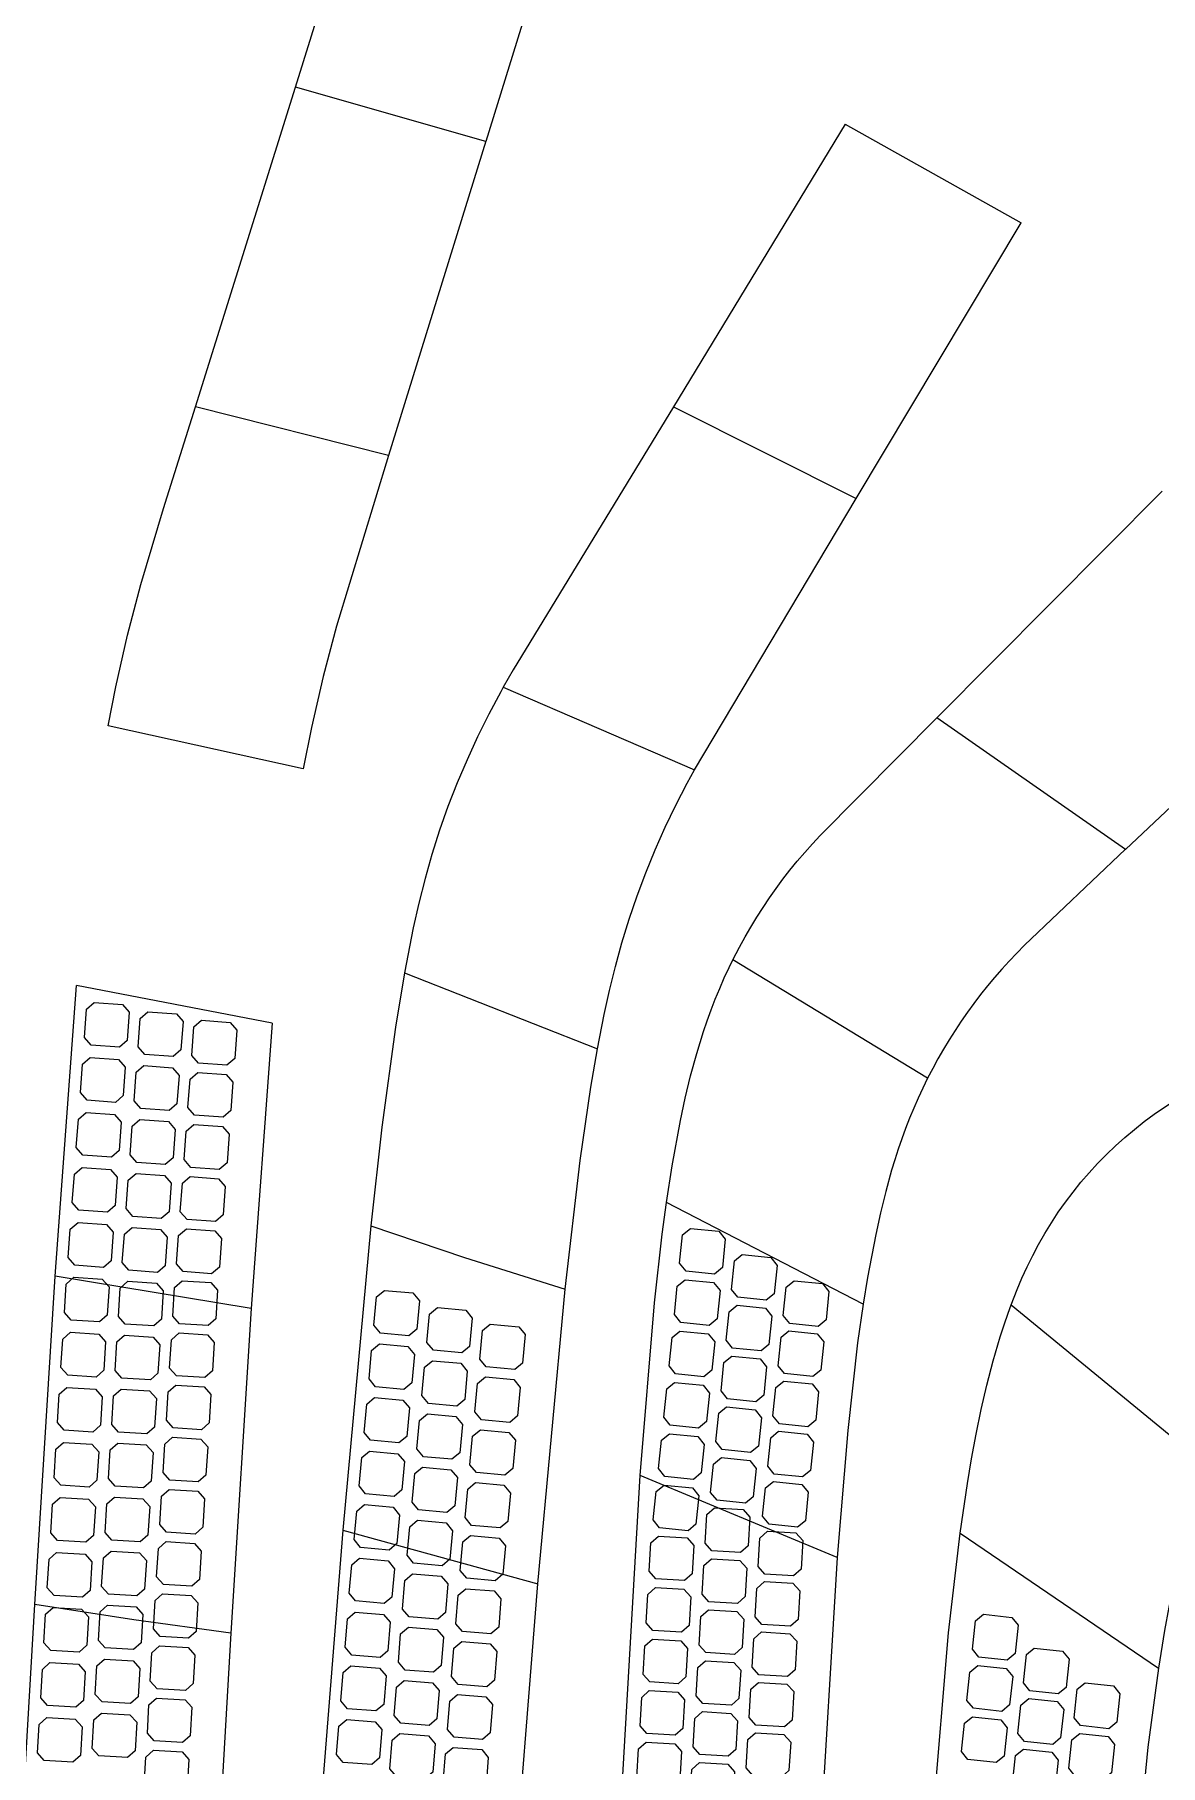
# Model space of a CAD drawing. Header units: millimetres. Extents: x 19106 to 24547, y 13072 to 17462.
# Drawn here: x 22403 to 22730, y 15932 to 16435 of the extents above; entities that cross this region are included whole.
import ezdxf

# ---------------------------------------------------------------- set-up
doc = ezdxf.new("R2010")
doc.units = ezdxf.units.MM
doc.header["$LTSCALE"] = 100
doc.header["$MEASUREMENT"] = 0
doc.layers.add('Default', color=7, linetype='Continuous')
doc.layers.add('PV CELL', color=1, linetype='Continuous')

msp = doc.modelspace()

# ---------------------------------------------------------------- linework, layer by layer
at = {"layer": 'Default'}
for points in [[(22478.44, 16419.86), (22507.4, 16512.66)], [(22562.32, 16495.91), (22533.82, 16404.07)], [(22449.39, 16326.78), (22478.44, 16419.86)], [(22533.82, 16404.07), (22478.44, 16419.86)], [(22533.82, 16404.07), (22478.44, 16419.86)], [(22638.42, 16409.1), (22588.46, 16326.84)], [(22638.42, 16409.1), (22689.62, 16380.39)], [(22533.83, 16404.09), (22505.56, 16312.68)], [(22641.66, 16300.19), (22689.62, 16380.39)], [(22423.95, 16233.96), (22426.21, 16245.4), (22429.63, 16260.34), (22433.5, 16275.17), (22440.1, 16297.2), (22449.39, 16326.78)], [(22505.56, 16312.68), (22449.39, 16326.78)], [(22505.56, 16312.68), (22449.39, 16326.78)], [(22588.46, 16326.84), (22541.82, 16250.26), (22538.93, 16245.21)], [(22588.46, 16326.84), (22641.66, 16300.19)], [(22588.46, 16326.84), (22641.66, 16300.19)], [(22505.57, 16312.7), (22490.38, 16263), (22486.53, 16248.32), (22483.12, 16233.53), (22480.74, 16221.5)], [(22665.08, 16236.29), (22730.67, 16302.3)], [(22594.6, 16221.21), (22641.66, 16300.19)], [(22785.17, 16259.44), (22719.97, 16198.03)], [(22538.93, 16245.21), (22538.19, 16243.88), (22534.74, 16237.39), (22531.48, 16230.81), (22528.4, 16224.13), (22525.51, 16217.38), (22522.84, 16210.54), (22520.39, 16203.61), (22518.17, 16196.61), (22516.17, 16189.54), (22514.38, 16182.41), (22512.76, 16175.25), (22510.19, 16162.18)], [(22538.93, 16245.21), (22594.6, 16221.21)], [(22538.93, 16245.21), (22594.6, 16221.21)], [(22605.77, 16165.97), (22607.68, 16169.64), (22609.29, 16172.57), (22610.97, 16175.47), (22612.72, 16178.33), (22614.52, 16181.14), (22616.39, 16183.92), (22618.32, 16186.66), (22620.31, 16189.35), (22622.36, 16191.99), (22624.47, 16194.59), (22626.64, 16197.14), (22628.86, 16199.64), (22631.14, 16202.09), (22665.08, 16236.29)], [(22719.97, 16198.03), (22665.08, 16236.29)], [(22719.97, 16198.03), (22665.08, 16236.29)], [(22480.74, 16221.5), (22423.95, 16233.96)], [(22566.36, 16140.02), (22568.31, 16150), (22569.86, 16157.01), (22571.57, 16163.98), (22573.47, 16170.9), (22575.56, 16177.76), (22577.87, 16184.56), (22580.38, 16191.28), (22583.1, 16197.92), (22586.02, 16204.48), (22589.13, 16210.94), (22592.45, 16217.31), (22594.6, 16221.21)], [(22720.01, 16198.09), (22690.58, 16170.16), (22688.33, 16167.88), (22686.13, 16165.55), (22683.97, 16163.18), (22681.87, 16160.76), (22679.82, 16158.31), (22677.82, 16155.8), (22675.88, 16153.26), (22673.99, 16150.67), (22672.16, 16148.04), (22670.39, 16145.37), (22668.68, 16142.67), (22667.02, 16139.93), (22665.42, 16137.15), (22663.89, 16134.34), (22662.4, 16131.48)], [(22586.39, 16095.29), (22588.06, 16105.97), (22590.48, 16119.14), (22591.89, 16125.68), (22593.46, 16132.19), (22595.22, 16138.65), (22596.18, 16141.85), (22597.2, 16145.04), (22598.27, 16148.21), (22599.42, 16151.36), (22600.62, 16154.48), (22601.9, 16157.57), (22603.24, 16160.64), (22604.65, 16163.67), (22605.77, 16165.97)], [(22662.4, 16131.48), (22605.77, 16165.97)], [(22662.4, 16131.48), (22605.77, 16165.97)], [(22510.19, 16162.18), (22507.54, 16146.33), (22503.56, 16117.21), (22500.36, 16088.51)], [(22510.19, 16162.18), (22566.36, 16140.02)], [(22510.19, 16162.18), (22566.36, 16140.02)], [(22408.61, 16073.89), (22414.8, 16158.48)], [(22471.69, 16147.47), (22414.8, 16158.48)], [(22471.69, 16147.47), (22465.61, 16064.48)], [(22556.93, 16070.12), (22561.3, 16107.53), (22564.44, 16128.83), (22566.36, 16140.02)], [(22662.4, 16131.48), (22661, 16128.62), (22659.65, 16125.72), (22658.37, 16122.78), (22657.15, 16119.82), (22655.99, 16116.84), (22654.89, 16113.83), (22653.85, 16110.8), (22652.86, 16107.75), (22651.93, 16104.69), (22650.21, 16098.52), (22648.68, 16092.3), (22647.3, 16086.05), (22644.91, 16073.46), (22643.64, 16065.72)], [(22686.69, 16065.52), (22688.43, 16069.96), (22689.86, 16073.32), (22691.38, 16076.64), (22692.99, 16079.91), (22694.7, 16083.14), (22696.51, 16086.31), (22698.42, 16089.42), (22700.42, 16092.47), (22702.53, 16095.45), (22704.73, 16098.36), (22707.02, 16101.2), (22709.4, 16103.97), (22711.87, 16106.66), (22714.42, 16109.27), (22717.05, 16111.79), (22719.76, 16114.23), (22722.56, 16116.58), (22725.42, 16118.84), (22728.36, 16121), (22731.37, 16123.08), (22734.43, 16125.06), (22737.62, 16126.97), (22741.21, 16129.02)], [(22578.73, 16015.92), (22582.92, 16066.15), (22585.15, 16086.1), (22586.39, 16095.29)], [(22643.64, 16065.72), (22586.39, 16095.29)], [(22643.64, 16065.72), (22586.39, 16095.29)], [(22500.36, 16088.51), (22492.25, 15999.98)], [(22500.36, 16088.51), (22527.68, 16079.34), (22556.93, 16070.12)], [(22500.36, 16088.51), (22527.68, 16079.34), (22556.93, 16070.12)], [(22402.64, 15978.36), (22408.61, 16073.89)], [(22465.61, 16064.48), (22408.61, 16073.89)], [(22465.61, 16064.48), (22408.61, 16073.89)], [(22548.98, 15984.35), (22556.93, 16070.12)], [(22465.61, 16064.48), (22459.72, 15969.98)], [(22643.64, 16065.72), (22642.04, 16054.46), (22639.19, 16029), (22636.06, 15992.04)], [(22671.88, 15999.12), (22673.96, 16013.53), (22675.14, 16020.73), (22676.48, 16027.9), (22677.98, 16035.05), (22679.64, 16042.15), (22681.47, 16049.22), (22683.51, 16056.22), (22684.63, 16059.7), (22685.82, 16063.15), (22686.69, 16065.52)], [(22686.69, 16065.52), (22743.98, 16018.48)], [(22686.69, 16065.52), (22743.98, 16018.48)], [(22573.53, 15925.25), (22578.73, 16015.92)], [(22636.06, 15992.04), (22578.73, 16015.92)], [(22636.06, 15992.04), (22578.73, 16015.92)], [(22743.98, 16018.48), (22742.26, 16013.99), (22741.12, 16010.76), (22740.04, 16007.5), (22739.02, 16004.23), (22737.15, 15997.63), (22735.45, 15990.98), (22733.92, 15984.29), (22732.54, 15977.57), (22731.31, 15970.82), (22729.58, 15959.86)], [(22492.25, 15999.98), (22484.41, 15901.1)], [(22492.25, 15999.98), (22548.98, 15984.35)], [(22492.25, 15999.98), (22548.98, 15984.35)], [(22664.07, 15917.89), (22668.47, 15970.08), (22671.88, 15999.12)], [(22671.88, 15999.12), (22729.58, 15959.86)], [(22671.88, 15999.12), (22729.58, 15959.86)], [(22636.06, 15992.04), (22630.98, 15906.83)], [(22541.34, 15888.19), (22548.98, 15984.35)], [(22396.64, 15874.97), (22402.64, 15978.36)], [(22459.72, 15969.98), (22431.49, 15973.86), (22402.64, 15978.36)], [(22459.72, 15969.98), (22431.49, 15973.86), (22402.64, 15978.36)], [(22459.72, 15969.98), (22453.8, 15867.49)], [(22729.58, 15959.86), (22726.52, 15936.86), (22722.54, 15895.89), (22721.83, 15887.17)]]:
    msp.add_lwpolyline(points, dxfattribs=at)
at = {"layer": 'PV CELL'}
for points in [[(22428.19, 16152.93), (22430.14, 16150.69), (22429.53, 16142.41), (22427.28, 16140.47), (22419, 16141.08), (22417.06, 16143.32), (22417.67, 16151.6), (22419.92, 16153.54), (22428.19, 16152.93)], [(22443.82, 16150.23), (22445.76, 16147.98), (22445.15, 16139.7), (22442.9, 16137.76), (22434.62, 16138.37), (22432.68, 16140.61), (22433.29, 16148.89), (22435.54, 16150.83), (22443.82, 16150.23)], [(22459.45, 16147.73), (22461.39, 16145.49), (22460.79, 16137.21), (22458.54, 16135.27), (22450.26, 16135.87), (22448.32, 16138.12), (22448.93, 16146.4), (22451.18, 16148.34), (22459.45, 16147.73)], [(22427.02, 16136.93), (22428.96, 16134.68), (22428.35, 16126.41), (22426.11, 16124.46), (22417.83, 16125.07), (22415.89, 16127.32), (22416.5, 16135.6), (22418.74, 16137.54), (22427.02, 16136.93)], [(22442.67, 16134.53), (22444.61, 16132.28), (22444, 16124.01), (22441.75, 16122.07), (22433.47, 16122.67), (22431.53, 16124.92), (22432.14, 16133.2), (22434.39, 16135.14), (22442.67, 16134.53)], [(22458.34, 16132.57), (22460.28, 16130.32), (22459.67, 16122.04), (22457.43, 16120.1), (22449.15, 16120.71), (22447.21, 16122.96), (22447.82, 16131.23), (22450.06, 16133.17), (22458.34, 16132.57)], [(22425.85, 16120.93), (22427.79, 16118.68), (22427.18, 16110.4), (22424.93, 16108.46), (22416.66, 16109.07), (22414.71, 16111.32), (22415.32, 16119.59), (22417.57, 16121.53), (22425.85, 16120.93)], [(22441.51, 16118.84), (22443.46, 16116.59), (22442.85, 16108.31), (22440.6, 16106.37), (22432.32, 16106.98), (22430.38, 16109.23), (22430.99, 16117.51), (22433.24, 16119.45), (22441.51, 16118.84)], [(22457.23, 16117.4), (22459.17, 16115.15), (22458.56, 16106.88), (22456.31, 16104.94), (22448.04, 16105.54), (22446.1, 16107.79), (22446.7, 16116.07), (22448.95, 16118.01), (22457.23, 16117.4)], [(22424.67, 16104.92), (22426.61, 16102.68), (22426.01, 16094.4), (22423.76, 16092.46), (22415.48, 16093.06), (22413.54, 16095.31), (22414.15, 16103.59), (22416.4, 16105.53), (22424.67, 16104.92)], [(22440.36, 16103.15), (22442.3, 16100.9), (22441.7, 16092.62), (22439.45, 16090.68), (22431.17, 16091.29), (22429.23, 16093.54), (22429.84, 16101.81), (22432.09, 16103.75), (22440.36, 16103.15)], [(22456.12, 16102.24), (22458.06, 16099.99), (22457.45, 16091.71), (22455.2, 16089.77), (22446.93, 16090.38), (22444.98, 16092.62), (22445.59, 16100.9), (22447.84, 16102.84), (22456.12, 16102.24)], [(22423.5, 16088.92), (22425.44, 16086.67), (22424.83, 16078.39), (22422.59, 16076.45), (22414.31, 16077.06), (22412.37, 16079.31), (22412.97, 16087.59), (22415.22, 16089.53), (22423.5, 16088.92)], [(22439.21, 16087.45), (22441.15, 16085.21), (22440.55, 16076.93), (22438.3, 16074.99), (22430.02, 16075.59), (22428.08, 16077.84), (22428.69, 16086.12), (22430.94, 16088.06), (22439.21, 16087.45)], [(22455.01, 16087.07), (22456.95, 16084.82), (22456.34, 16076.54), (22454.09, 16074.6), (22445.81, 16075.21), (22443.87, 16077.46), (22444.48, 16085.74), (22446.73, 16087.68), (22455.01, 16087.07)], [(22601.66, 16086.94), (22603.53, 16084.63), (22602.68, 16076.38), (22600.38, 16074.5), (22592.12, 16075.35), (22590.25, 16077.66), (22591.1, 16085.91), (22593.4, 16087.79), (22601.66, 16086.94)], [(22616.74, 16079.33), (22618.61, 16077.02), (22617.76, 16068.77), (22615.46, 16066.89), (22607.2, 16067.74), (22605.33, 16070.04), (22606.18, 16078.3), (22608.48, 16080.18), (22616.74, 16079.33)], [(22422.27, 16073.03), (22424.24, 16070.81), (22423.72, 16062.52), (22421.5, 16060.56), (22413.21, 16061.07), (22411.25, 16063.3), (22411.76, 16071.59), (22413.99, 16073.55), (22422.27, 16073.03)], [(22438.01, 16071.88), (22439.98, 16069.65), (22439.46, 16061.37), (22437.23, 16059.4), (22428.95, 16059.92), (22426.98, 16062.15), (22427.5, 16070.43), (22429.73, 16072.4), (22438.01, 16071.88)], [(22453.83, 16072.02), (22455.79, 16069.8), (22455.28, 16061.51), (22453.05, 16059.55), (22444.77, 16060.06), (22442.8, 16062.29), (22443.32, 16070.57), (22445.54, 16072.54), (22453.83, 16072.02)], [(22503.22, 16057.31), (22501.32, 16059.59), (22502.09, 16067.86), (22504.37, 16069.75), (22512.64, 16068.99), (22514.54, 16066.7), (22513.77, 16058.44), (22511.48, 16056.54), (22503.22, 16057.31)], [(22600.12, 16072), (22602, 16069.7), (22601.15, 16061.44), (22598.84, 16059.57), (22590.59, 16060.41), (22588.71, 16062.72), (22589.56, 16070.98), (22591.87, 16072.85), (22600.12, 16072)], [(22631.81, 16071.72), (22633.69, 16069.41), (22632.84, 16061.16), (22630.54, 16059.28), (22622.28, 16060.13), (22620.4, 16062.43), (22621.25, 16070.69), (22623.56, 16072.56), (22631.81, 16071.72)], [(22518.6, 16052.31), (22516.7, 16054.6), (22517.47, 16062.86), (22519.76, 16064.76), (22528.02, 16063.99), (22529.92, 16061.71), (22529.15, 16053.44), (22526.87, 16051.54), (22518.6, 16052.31)], [(22615.22, 16064.56), (22617.09, 16062.25), (22616.24, 16054), (22613.94, 16052.12), (22605.68, 16052.97), (22603.81, 16055.27), (22604.66, 16063.53), (22606.96, 16065.41), (22615.22, 16064.56)], [(22534, 16047.48), (22532.1, 16049.77), (22532.87, 16058.03), (22535.15, 16059.93), (22543.42, 16059.16), (22545.32, 16056.88), (22544.55, 16048.61), (22542.26, 16046.72), (22534, 16047.48)], [(22421.28, 16057.02), (22423.24, 16054.79), (22422.73, 16046.51), (22420.5, 16044.54), (22412.22, 16045.06), (22410.25, 16047.29), (22410.77, 16055.57), (22412.99, 16057.54), (22421.28, 16057.02)], [(22437.03, 16056.18), (22439, 16053.95), (22438.48, 16045.66), (22436.26, 16043.7), (22427.97, 16044.22), (22426.01, 16046.44), (22426.52, 16054.73), (22428.75, 16056.69), (22437.03, 16056.18)], [(22452.88, 16056.85), (22454.85, 16054.62), (22454.33, 16046.34), (22452.11, 16044.37), (22443.82, 16044.89), (22441.86, 16047.11), (22442.37, 16055.4), (22444.6, 16057.36), (22452.88, 16056.85)], [(22598.59, 16057.06), (22600.46, 16054.76), (22599.61, 16046.5), (22597.31, 16044.63), (22589.05, 16045.48), (22587.18, 16047.78), (22588.03, 16056.04), (22590.33, 16057.91), (22598.59, 16057.06)], [(22630.31, 16057.11), (22632.19, 16054.81), (22631.34, 16046.55), (22629.03, 16044.68), (22620.78, 16045.53), (22618.9, 16047.83), (22619.75, 16056.09), (22622.06, 16057.96), (22630.31, 16057.11)], [(22501.77, 16041.72), (22499.88, 16044), (22500.64, 16052.27), (22502.93, 16054.17), (22511.19, 16053.4), (22513.09, 16051.12), (22512.32, 16042.85), (22510.04, 16040.95), (22501.77, 16041.72)], [(22517.17, 16036.84), (22515.27, 16039.12), (22516.04, 16047.38), (22518.32, 16049.28), (22526.59, 16048.52), (22528.48, 16046.23), (22527.72, 16037.97), (22525.43, 16036.07), (22517.17, 16036.84)], [(22613.7, 16049.79), (22615.57, 16047.48), (22614.72, 16039.23), (22612.42, 16037.35), (22604.16, 16038.2), (22602.29, 16040.51), (22603.14, 16048.76), (22605.44, 16050.64), (22613.7, 16049.79)], [(22532.57, 16032.11), (22530.68, 16034.4), (22531.44, 16042.66), (22533.73, 16044.56), (22541.99, 16043.79), (22543.89, 16041.51), (22543.12, 16033.25), (22540.84, 16031.35), (22532.57, 16032.11)], [(22420.28, 16041), (22422.24, 16038.78), (22421.73, 16030.49), (22419.5, 16028.53), (22411.22, 16029.04), (22409.25, 16031.27), (22409.77, 16039.55), (22411.99, 16041.52), (22420.28, 16041)], [(22436.05, 16040.47), (22438.02, 16038.24), (22437.5, 16029.96), (22435.28, 16027.99), (22426.99, 16028.51), (22425.03, 16030.74), (22425.54, 16039.02), (22427.77, 16040.99), (22436.05, 16040.47)], [(22451.94, 16041.67), (22453.9, 16039.44), (22453.39, 16031.16), (22451.16, 16029.19), (22442.88, 16029.71), (22440.91, 16031.94), (22441.43, 16040.22), (22443.65, 16042.19), (22451.94, 16041.67)], [(22597.05, 16042.13), (22598.92, 16039.82), (22598.08, 16031.57), (22595.77, 16029.69), (22587.51, 16030.54), (22585.64, 16032.85), (22586.49, 16041.1), (22588.79, 16042.98), (22597.05, 16042.13)], [(22628.81, 16042.51), (22630.69, 16040.21), (22629.84, 16031.95), (22627.53, 16030.08), (22619.28, 16030.92), (22617.4, 16033.23), (22618.25, 16041.48), (22620.55, 16043.36), (22628.81, 16042.51)], [(22500.33, 16026.13), (22498.43, 16028.42), (22499.2, 16036.68), (22501.48, 16038.58), (22509.75, 16037.81), (22511.65, 16035.53), (22510.88, 16027.27), (22508.59, 16025.37), (22500.33, 16026.13)], [(22612.18, 16035.02), (22614.05, 16032.71), (22613.21, 16024.46), (22610.9, 16022.58), (22602.64, 16023.43), (22600.77, 16025.74), (22601.62, 16033.99), (22603.92, 16035.87), (22612.18, 16035.02)], [(22515.73, 16021.36), (22513.83, 16023.65), (22514.6, 16031.91), (22516.89, 16033.81), (22525.15, 16033.04), (22527.05, 16030.76), (22526.28, 16022.49), (22524, 16020.59), (22515.73, 16021.36)], [(22531.15, 16016.75), (22529.25, 16019.03), (22530.02, 16027.3), (22532.3, 16029.19), (22540.57, 16028.43), (22542.47, 16026.14), (22541.7, 16017.88), (22539.41, 16015.98), (22531.15, 16016.75)], [(22419.28, 16024.99), (22421.25, 16022.76), (22420.73, 16014.48), (22418.5, 16012.51), (22410.22, 16013.03), (22408.25, 16015.25), (22408.77, 16023.54), (22411, 16025.5), (22419.28, 16024.99)], [(22435.08, 16024.77), (22437.04, 16022.54), (22436.53, 16014.26), (22434.3, 16012.29), (22426.01, 16012.81), (22424.05, 16015.03), (22424.57, 16023.32), (22426.79, 16025.28), (22435.08, 16024.77)], [(22450.99, 16026.49), (22452.96, 16024.27), (22452.44, 16015.98), (22450.21, 16014.02), (22441.93, 16014.53), (22439.97, 16016.76), (22440.48, 16025.04), (22442.71, 16027.01), (22450.99, 16026.49)], [(22595.51, 16027.19), (22597.39, 16024.89), (22596.54, 16016.63), (22594.24, 16014.76), (22585.98, 16015.61), (22584.1, 16017.91), (22584.95, 16026.17), (22587.26, 16028.04), (22595.51, 16027.19)], [(22627.31, 16027.91), (22629.18, 16025.6), (22628.33, 16017.35), (22626.03, 16015.47), (22617.77, 16016.32), (22615.9, 16018.63), (22616.75, 16026.88), (22619.05, 16028.76), (22627.31, 16027.91)], [(22498.88, 16010.55), (22496.99, 16012.83), (22497.75, 16021.1), (22500.04, 16023), (22508.3, 16022.23), (22510.2, 16019.94), (22509.43, 16011.68), (22507.15, 16009.78), (22498.88, 16010.55)], [(22610.66, 16020.25), (22612.54, 16017.94), (22611.69, 16009.69), (22609.38, 16007.81), (22601.13, 16008.66), (22599.25, 16010.97), (22600.1, 16019.22), (22602.4, 16021.1), (22610.66, 16020.25)], [(22514.3, 16005.89), (22512.4, 16008.17), (22513.17, 16016.43), (22515.45, 16018.33), (22523.72, 16017.57), (22525.61, 16015.28), (22524.85, 16007.02), (22522.56, 16005.12), (22514.3, 16005.89)], [(22625.81, 16013.3), (22627.68, 16011), (22626.83, 16002.74), (22624.53, 16000.87), (22616.27, 16001.72), (22614.4, 16004.02), (22615.25, 16012.28), (22617.55, 16014.15), (22625.81, 16013.3)], [(22418.28, 16008.97), (22420.25, 16006.75), (22419.73, 15998.46), (22417.51, 15996.5), (22409.22, 15997.01), (22407.26, 15999.24), (22407.77, 16007.52), (22410, 16009.49), (22418.28, 16008.97)], [(22434.1, 16009.06), (22436.06, 16006.84), (22435.55, 15998.55), (22433.32, 15996.59), (22425.04, 15997.1), (22423.07, 15999.33), (22423.59, 16007.61), (22425.81, 16009.58), (22434.1, 16009.06)], [(22450.05, 16011.32), (22452.01, 16009.09), (22451.5, 16000.81), (22449.27, 15998.84), (22440.99, 15999.36), (22439.02, 16001.58), (22439.54, 16009.87), (22441.76, 16011.83), (22450.05, 16011.32)], [(22529.72, 16001.38), (22527.83, 16003.66), (22528.59, 16011.93), (22530.88, 16013.82), (22539.14, 16013.06), (22541.04, 16010.77), (22540.27, 16002.51), (22537.99, 16000.61), (22529.72, 16001.38)], [(22593.98, 16012.25), (22595.85, 16009.95), (22595, 16001.69), (22592.7, 15999.82), (22584.44, 16000.67), (22582.57, 16002.97), (22583.42, 16011.23), (22585.72, 16013.1), (22593.98, 16012.25)], [(22497.44, 15994.96), (22495.54, 15997.25), (22496.31, 16005.51), (22498.59, 16007.41), (22506.86, 16006.64), (22508.75, 16004.36), (22507.99, 15996.09), (22505.7, 15994.2), (22497.44, 15994.96)], [(22608.69, 16005.96), (22610.66, 16003.74), (22610.17, 15995.46), (22607.95, 15993.49), (22599.66, 15993.98), (22597.69, 15996.2), (22598.18, 16004.49), (22600.4, 16006.46), (22608.69, 16005.96)], [(22512.86, 15990.41), (22510.96, 15992.69), (22511.73, 16000.96), (22514.02, 16002.86), (22522.28, 16002.09), (22524.18, 15999.81), (22523.41, 15991.54), (22521.13, 15989.64), (22512.86, 15990.41)], [(22624.09, 15999.17), (22626.06, 15996.95), (22625.57, 15988.66), (22623.35, 15986.69), (22615.06, 15987.18), (22613.09, 15989.4), (22613.58, 15997.69), (22615.8, 15999.66), (22624.09, 15999.17)], [(22433.12, 15993.36), (22435.09, 15991.13), (22434.57, 15982.85), (22432.34, 15980.88), (22424.06, 15981.4), (22422.09, 15983.62), (22422.61, 15991.91), (22424.84, 15993.87), (22433.12, 15993.36)], [(22449.1, 15996.14), (22451.07, 15993.91), (22450.55, 15985.63), (22448.32, 15983.66), (22440.04, 15984.18), (22438.07, 15986.41), (22438.59, 15994.69), (22440.82, 15996.66), (22449.1, 15996.14)], [(22528.3, 15986.01), (22526.4, 15988.29), (22527.17, 15996.56), (22529.45, 15998.46), (22537.72, 15997.69), (22539.62, 15995.4), (22538.85, 15987.14), (22536.56, 15985.24), (22528.3, 15986.01)], [(22592.4, 15997.77), (22594.37, 15995.55), (22593.87, 15987.26), (22591.65, 15985.29), (22583.37, 15985.78), (22581.39, 15988.01), (22581.89, 15996.29), (22584.11, 15998.26), (22592.4, 15997.77)], [(22417.29, 15992.96), (22419.25, 15990.73), (22418.74, 15982.45), (22416.51, 15980.48), (22408.23, 15981), (22406.26, 15983.22), (22406.78, 15991.51), (22409, 15993.47), (22417.29, 15992.96)], [(22495.99, 15979.38), (22494.1, 15981.66), (22494.86, 15989.93), (22497.15, 15991.82), (22505.41, 15991.06), (22507.31, 15988.77), (22506.54, 15980.51), (22504.26, 15978.61), (22495.99, 15979.38)], [(22607.81, 15991.14), (22609.78, 15988.92), (22609.28, 15980.64), (22607.06, 15978.66), (22598.78, 15979.16), (22596.81, 15981.38), (22597.3, 15989.66), (22599.52, 15991.64), (22607.81, 15991.14)], [(22511.58, 15974.78), (22509.65, 15977.04), (22510.31, 15985.32), (22512.57, 15987.24), (22520.85, 15986.59), (22522.77, 15984.33), (22522.12, 15976.05), (22519.86, 15974.13), (22511.58, 15974.78)], [(22623.22, 15984.51), (22625.19, 15982.29), (22624.69, 15974.01), (22622.47, 15972.04), (22614.19, 15972.53), (22612.22, 15974.75), (22612.71, 15983.04), (22614.93, 15985.01), (22623.22, 15984.51)], [(22448.11, 15981.01), (22450.09, 15978.79), (22449.61, 15970.51), (22447.39, 15968.53), (22439.11, 15969.01), (22437.13, 15971.23), (22437.61, 15979.52), (22439.83, 15981.49), (22448.11, 15981.01)], [(22527.07, 15970.49), (22525.14, 15972.75), (22525.8, 15981.02), (22528.06, 15982.95), (22536.33, 15982.29), (22538.26, 15980.03), (22537.6, 15971.76), (22535.34, 15969.83), (22527.07, 15970.49)], [(22591.5, 15982.78), (22593.47, 15980.56), (22592.98, 15972.27), (22590.76, 15970.3), (22582.47, 15970.8), (22580.5, 15973.02), (22581, 15981.3), (22583.22, 15983.27), (22591.5, 15982.78)], [(22416.27, 15976.99), (22418.25, 15974.77), (22417.77, 15966.48), (22415.55, 15964.51), (22407.26, 15964.99), (22405.29, 15967.21), (22405.77, 15975.49), (22407.99, 15977.47), (22416.27, 15976.99)], [(22432.12, 15977.7), (22434.09, 15975.48), (22433.61, 15967.2), (22431.4, 15965.22), (22423.11, 15965.7), (22421.13, 15967.92), (22421.61, 15976.2), (22423.83, 15978.18), (22432.12, 15977.7)], [(22494.87, 15963.63), (22492.94, 15965.89), (22493.6, 15974.16), (22495.86, 15976.09), (22504.13, 15975.43), (22506.06, 15973.17), (22505.4, 15964.9), (22503.14, 15962.97), (22494.87, 15963.63)], [(22606.92, 15976.32), (22608.89, 15974.1), (22608.4, 15965.81), (22606.18, 15963.84), (22597.89, 15964.34), (22595.92, 15966.56), (22596.42, 15974.84), (22598.64, 15976.81), (22606.92, 15976.32)], [(22677.3, 15963.06), (22675.43, 15965.37), (22676.31, 15973.63), (22678.62, 15975.49), (22686.87, 15974.61), (22688.74, 15972.3), (22687.86, 15964.05), (22685.55, 15962.18), (22677.3, 15963.06)], [(22510.35, 15959.29), (22508.42, 15961.55), (22509.08, 15969.82), (22511.34, 15971.75), (22519.61, 15971.09), (22521.54, 15968.83), (22520.88, 15960.56), (22518.62, 15958.63), (22510.35, 15959.29)], [(22622.34, 15969.86), (22624.31, 15967.64), (22623.82, 15959.35), (22621.6, 15957.38), (22613.31, 15957.88), (22611.34, 15960.1), (22611.84, 15968.38), (22614.06, 15970.35), (22622.34, 15969.86)], [(22447.24, 15965.83), (22449.21, 15963.61), (22448.73, 15955.33), (22446.51, 15953.35), (22438.23, 15953.83), (22436.25, 15956.05), (22436.73, 15964.33), (22438.95, 15966.31), (22447.24, 15965.83)], [(22525.85, 15955.1), (22523.92, 15957.36), (22524.58, 15965.63), (22526.84, 15967.56), (22535.11, 15966.9), (22537.04, 15964.64), (22536.38, 15956.37), (22534.12, 15954.44), (22525.85, 15955.1)], [(22590.61, 15967.79), (22592.58, 15965.57), (22592.09, 15957.29), (22589.87, 15955.31), (22581.58, 15955.81), (22579.61, 15958.03), (22580.1, 15966.31), (22582.32, 15968.29), (22590.61, 15967.79)], [(22692.11, 15953.21), (22690.25, 15955.52), (22691.13, 15963.77), (22693.44, 15965.64), (22701.69, 15964.76), (22703.56, 15962.45), (22702.68, 15954.19), (22700.37, 15952.33), (22692.11, 15953.21)], [(22415.35, 15960.97), (22417.32, 15958.75), (22416.84, 15950.46), (22414.62, 15948.49), (22406.34, 15948.97), (22404.36, 15951.19), (22404.84, 15959.47), (22407.06, 15961.45), (22415.35, 15960.97)], [(22431.21, 15961.99), (22433.18, 15959.77), (22432.71, 15951.49), (22430.49, 15949.51), (22422.2, 15949.99), (22420.23, 15952.21), (22420.71, 15960.5), (22422.92, 15962.47), (22431.21, 15961.99)], [(22493.63, 15948.02), (22491.7, 15950.28), (22492.36, 15958.56), (22494.62, 15960.48), (22502.89, 15959.83), (22504.82, 15957.57), (22504.16, 15949.29), (22501.9, 15947.37), (22493.63, 15948.02)], [(22606.04, 15961.5), (22608.01, 15959.28), (22607.52, 15950.99), (22605.3, 15949.02), (22597.01, 15949.52), (22595.04, 15951.74), (22595.53, 15960.02), (22597.75, 15961.99), (22606.04, 15961.5)], [(22675.71, 15948.14), (22673.84, 15950.45), (22674.72, 15958.71), (22677.03, 15960.57), (22685.28, 15959.69), (22687.15, 15957.38), (22686.27, 15949.13), (22683.96, 15947.26), (22675.71, 15948.14)], [(22509.12, 15943.8), (22507.19, 15946.06), (22507.85, 15954.33), (22510.11, 15956.26), (22518.38, 15955.6), (22520.31, 15953.34), (22519.65, 15945.07), (22517.39, 15943.14), (22509.12, 15943.8)], [(22621.47, 15955.21), (22623.44, 15952.99), (22622.95, 15944.7), (22620.73, 15942.73), (22612.44, 15943.22), (22610.47, 15945.44), (22610.96, 15953.73), (22613.19, 15955.7), (22621.47, 15955.21)], [(22706.9, 15943.1), (22705.04, 15945.41), (22705.92, 15953.67), (22708.23, 15955.53), (22716.48, 15954.65), (22718.35, 15952.34), (22717.47, 15944.09), (22715.16, 15942.22), (22706.9, 15943.1)], [(22446.36, 15950.65), (22448.33, 15948.43), (22447.85, 15940.15), (22445.64, 15938.17), (22437.35, 15938.65), (22435.38, 15940.87), (22435.85, 15949.15), (22438.07, 15951.13), (22446.36, 15950.65)], [(22524.62, 15939.71), (22522.7, 15941.97), (22523.35, 15950.25), (22525.61, 15952.17), (22533.89, 15951.52), (22535.81, 15949.26), (22535.16, 15940.98), (22532.9, 15939.06), (22524.62, 15939.71)], [(22589.72, 15952.8), (22591.69, 15950.58), (22591.19, 15942.3), (22588.97, 15940.32), (22580.69, 15940.82), (22578.72, 15943.04), (22579.21, 15951.33), (22581.43, 15953.3), (22589.72, 15952.8)], [(22690.55, 15938.53), (22688.68, 15940.84), (22689.56, 15949.09), (22691.87, 15950.96), (22700.13, 15950.08), (22701.99, 15947.77), (22701.11, 15939.51), (22698.8, 15937.65), (22690.55, 15938.53)], [(22414.42, 15944.95), (22416.4, 15942.73), (22415.92, 15934.45), (22413.7, 15932.47), (22405.41, 15932.95), (22403.44, 15935.17), (22403.92, 15943.45), (22406.13, 15945.43), (22414.42, 15944.95)], [(22430.3, 15946.28), (22432.28, 15944.07), (22431.8, 15935.78), (22429.58, 15933.8), (22421.29, 15934.28), (22419.32, 15936.5), (22419.8, 15944.79), (22422.02, 15946.76), (22430.3, 15946.28)], [(22492.39, 15932.42), (22490.46, 15934.68), (22491.12, 15942.95), (22493.38, 15944.88), (22501.65, 15944.22), (22503.58, 15941.96), (22502.92, 15933.69), (22500.66, 15931.76), (22492.39, 15932.42)], [(22605.16, 15946.68), (22607.13, 15944.46), (22606.63, 15936.17), (22604.41, 15934.2), (22596.13, 15934.69), (22594.16, 15936.92), (22594.65, 15945.2), (22596.87, 15947.17), (22605.16, 15946.68)], [(22674.12, 15933.23), (22672.25, 15935.54), (22673.13, 15943.79), (22675.44, 15945.66), (22683.7, 15944.78), (22685.56, 15942.47), (22684.68, 15934.21), (22682.37, 15932.35), (22674.12, 15933.23)], [(22507.89, 15928.31), (22505.96, 15930.57), (22506.62, 15938.84), (22508.88, 15940.77), (22517.15, 15940.11), (22519.08, 15937.85), (22518.42, 15929.58), (22516.16, 15927.65), (22507.89, 15928.31)], [(22620.6, 15940.55), (22622.57, 15938.33), (22622.07, 15930.05), (22619.85, 15928.08), (22611.57, 15928.57), (22609.6, 15930.79), (22610.09, 15939.08), (22612.31, 15941.05), (22620.6, 15940.55)], [(22705.34, 15928.38), (22703.47, 15930.69), (22704.35, 15938.94), (22706.66, 15940.81), (22714.91, 15939.93), (22716.78, 15937.62), (22715.9, 15929.37), (22713.59, 15927.5), (22705.34, 15928.38)], [(22445.48, 15935.47), (22447.46, 15933.25), (22446.98, 15924.96), (22444.76, 15922.99), (22436.47, 15923.47), (22434.5, 15925.69), (22434.98, 15933.97), (22437.19, 15935.95), (22445.48, 15935.47)], [(22523.4, 15924.33), (22521.47, 15926.59), (22522.13, 15934.86), (22524.39, 15936.79), (22532.66, 15936.13), (22534.59, 15933.87), (22533.93, 15925.6), (22531.67, 15923.67), (22523.4, 15924.33)], [(22588.82, 15937.81), (22590.79, 15935.59), (22590.3, 15927.31), (22588.08, 15925.34), (22579.79, 15925.83), (22577.82, 15928.05), (22578.32, 15936.34), (22580.54, 15938.31), (22588.82, 15937.81)], [(22688.99, 15923.85), (22687.12, 15926.16), (22688, 15934.41), (22690.31, 15936.28), (22698.56, 15935.4), (22700.43, 15933.09), (22699.55, 15924.84), (22697.24, 15922.97), (22688.99, 15923.85)], [(22604.27, 15931.86), (22606.24, 15929.64), (22605.75, 15921.35), (22603.53, 15919.38), (22595.24, 15919.87), (22593.27, 15922.09), (22593.77, 15930.38), (22595.99, 15932.35), (22604.27, 15931.86)]]:
    msp.add_lwpolyline(points, dxfattribs=at)

doc.saveas('drawing.dxf')
